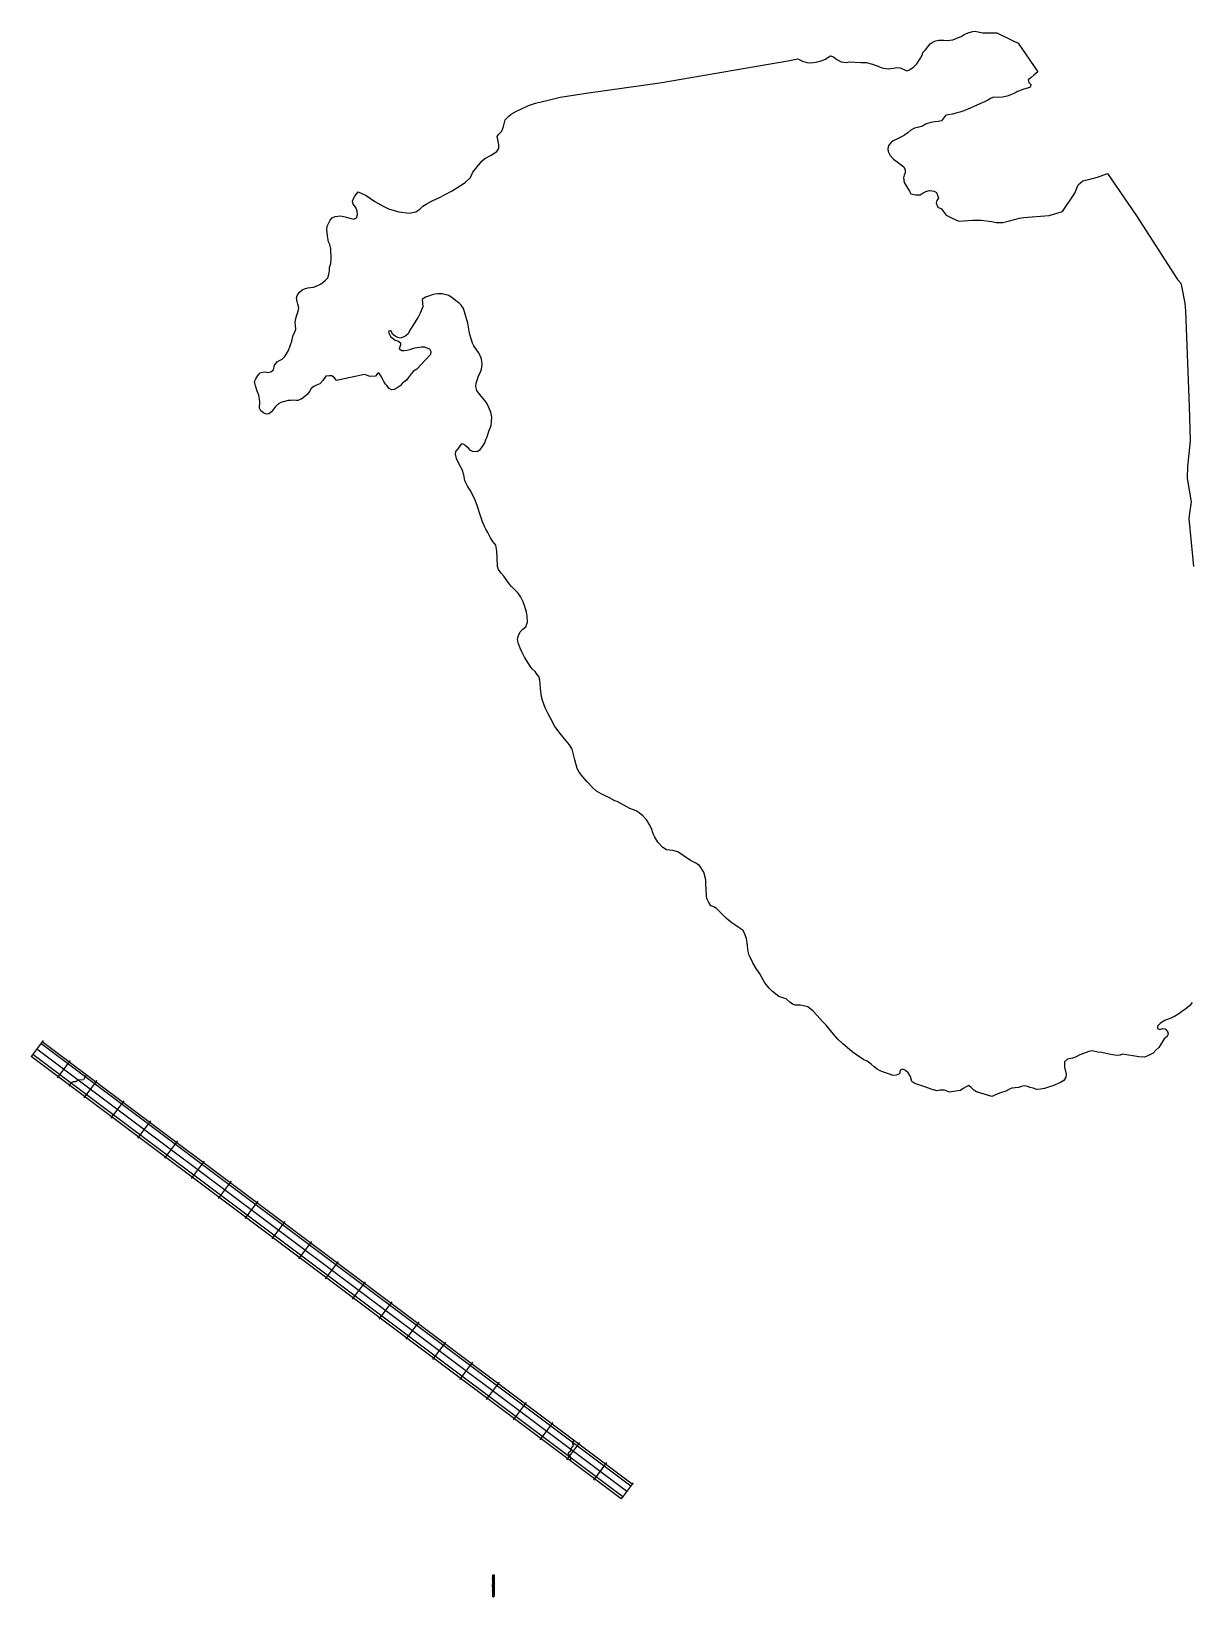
# Model space of a CAD drawing. Extents: x 691253 to 712810, y 6460221 to 6541096.
# Drawn here: x 701843 to 705304, y 6472673 to 6477343 of the extents above; entities that cross this region are included whole.
import ezdxf

# ---------------------------------------------------------------- set-up
doc = ezdxf.new("R2010")
doc.units = 0
doc.header["$MEASUREMENT"] = 0
doc.layers.get('0').update_dxf_attribs({"linetype": 'CONTINUOUS'})
doc.layers.add('kaid', color=5, linetype='CONTINUOUS')
doc.layers.add('telgprojekt', color=1, linetype='CONTINUOUS')

msp = doc.modelspace()

# ---------------------------------------------------------------- linework, layer by layer
at = {"color": 2, "linetype": 'Continuous'}
for p, q in [((703218.6, 6472731, 111.2), (703224.6, 6472737, 111.2)), ((703218.6, 6472731.2, 111.2), (703224.4, 6472737, 111.2)), ((703218.6, 6472731.4, 111.2), (703224.2, 6472737, 111.2)), ((703218.6, 6472731.6, 111.2), (703224, 6472737, 111.2)), ((703218.6, 6472731.7, 111.2), (703223.8, 6472737, 111.2)), ((703218.6, 6472731.9, 111.2), (703223.7, 6472737, 111.2)), ((703218.6, 6472732.1, 111.2), (703223.5, 6472737, 111.2)), ((703218.6, 6472732.3, 111.2), (703223.3, 6472737, 111.2)), ((703218.6, 6472732.4, 111.2), (703223.1, 6472737, 111.2)), ((703218.6, 6472732.6, 111.2), (703223, 6472737, 111.2)), ((703218.6, 6472732.8, 111.2), (703222.8, 6472737, 111.2)), ((703218.6, 6472733, 111.2), (703222.6, 6472737, 111.2)), ((703218.6, 6472733.1, 111.2), (703222.4, 6472737, 111.2)), ((703218.6, 6472733.3, 111.2), (703222.3, 6472737, 111.2)), ((703218.6, 6472733.5, 111.2), (703222.1, 6472737, 111.2)), ((703218.6, 6472733.7, 111.2), (703221.9, 6472737, 111.2)), ((703218.6, 6472733.8, 111.2), (703221.7, 6472737, 111.2)), ((703218.6, 6472734, 111.2), (703221.6, 6472737, 111.2)), ((703218.6, 6472734.2, 111.2), (703221.4, 6472737, 111.2)), ((703218.6, 6472734.4, 111.2), (703221.2, 6472737, 111.2)), ((703218.6, 6472734.6, 111.2), (703221, 6472737, 111.2)), ((703218.6, 6472734.7, 111.2), (703220.8, 6472737, 111.2)), ((703218.6, 6472734.9, 111.2), (703220.7, 6472737, 111.2)), ((703218.6, 6472735.1, 111.2), (703220.5, 6472737, 111.2)), ((703218.6, 6472735.3, 111.2), (703220.3, 6472737, 111.2)), ((703218.6, 6472735.4, 111.2), (703220.1, 6472737, 111.2)), ((703218.6, 6472735.6, 111.2), (703220, 6472737, 111.2)), ((703218.6, 6472735.8, 111.2), (703219.8, 6472737, 111.2)), ((703218.6, 6472736, 111.2), (703219.6, 6472737, 111.2)), ((703218.6, 6472736.1, 111.2), (703219.4, 6472737, 111.2)), ((703218.6, 6472736.3, 111.2), (703219.3, 6472737, 111.2)), ((703218.6, 6472736.5, 111.2), (703219.1, 6472737, 111.2)), ((703218.6, 6472736.7, 111.2), (703218.9, 6472737, 111.2)), ((703218.6, 6472736.9, 111.2), (703218.7, 6472737, 111.2)), ((703218.6, 6472730.8, 111.2), (703224.6, 6472736.8, 111.2)), ((703218.6, 6472730.7, 111.2), (703224.6, 6472736.7, 111.2)), ((703218.6, 6472730.5, 111.2), (703224.6, 6472736.5, 111.2)), ((703218.6, 6472730.3, 111.2), (703224.6, 6472736.3, 111.2)), ((703218.6, 6472730.1, 111.2), (703224.6, 6472736.1, 111.2)), ((703218.6, 6472730, 111.2), (703224.6, 6472736, 111.2)), ((703218.6, 6472729.8, 111.2), (703224.6, 6472735.8, 111.2)), ((703218.6, 6472729.6, 111.2), (703224.6, 6472735.6, 111.2)), ((703218.6, 6472729.4, 111.2), (703224.6, 6472735.4, 111.2)), ((703218.6, 6472729.3, 111.2), (703224.6, 6472735.3, 111.2)), ((703218.6, 6472729.1, 111.2), (703224.6, 6472735.1, 111.2)), ((703218.6, 6472728.9, 111.2), (703224.6, 6472734.9, 111.2)), ((703218.6, 6472728.7, 111.2), (703224.6, 6472734.7, 111.2)), ((703218.6, 6472728.5, 111.2), (703224.6, 6472734.5, 111.2)), ((703218.6, 6472728.4, 111.2), (703224.6, 6472734.4, 111.2)), ((703218.6, 6472728.2, 111.2), (703224.6, 6472734.2, 111.2)), ((703218.6, 6472728, 111.2), (703224.6, 6472734, 111.2)), ((703218.6, 6472727.8, 111.2), (703224.6, 6472733.8, 111.2)), ((703218.6, 6472727.7, 111.2), (703224.6, 6472733.7, 111.2)), ((703218.6, 6472727.5, 111.2), (703224.6, 6472733.5, 111.2)), ((703218.6, 6472727.3, 111.2), (703224.6, 6472733.3, 111.2)), ((703218.6, 6472727.1, 111.2), (703224.6, 6472733.1, 111.2)), ((703218.6, 6472727, 111.2), (703224.6, 6472733, 111.2)), ((703218.6, 6472726.8, 111.2), (703224.6, 6472732.8, 111.2)), ((703218.6, 6472726.6, 111.2), (703224.6, 6472732.6, 111.2)), ((703218.6, 6472726.4, 111.2), (703224.6, 6472732.4, 111.2)), ((703218.6, 6472726.2, 111.2), (703224.6, 6472732.2, 111.2)), ((703218.6, 6472726.1, 111.2), (703224.6, 6472732.1, 111.2)), ((703218.6, 6472725.9, 111.2), (703224.6, 6472731.9, 111.2)), ((703218.6, 6472725.7, 111.2), (703224.6, 6472731.7, 111.2)), ((703218.6, 6472725.5, 111.2), (703224.6, 6472731.5, 111.2)), ((703218.6, 6472725.4, 111.2), (703224.6, 6472731.4, 111.2)), ((703218.6, 6472725.2, 111.2), (703224.6, 6472731.2, 111.2)), ((703218.6, 6472725, 111.2), (703224.6, 6472731, 111.2)), ((703218.6, 6472724.8, 111.2), (703224.6, 6472730.8, 111.2)), ((703218.6, 6472724.7, 111.2), (703224.6, 6472730.7, 111.2)), ((703218.6, 6472724.5, 111.2), (703224.6, 6472730.5, 111.2)), ((703218.6, 6472724.3, 111.2), (703224.6, 6472730.3, 111.2)), ((703218.6, 6472724.1, 111.2), (703224.6, 6472730.1, 111.2)), ((703218.6, 6472724, 111.2), (703224.6, 6472729.9, 111.2)), ((703218.6, 6472723.8, 111.2), (703224.6, 6472729.8, 111.2)), ((703218.6, 6472723.6, 111.2), (703224.6, 6472729.6, 111.2)), ((703218.6, 6472723.4, 111.2), (703224.6, 6472729.4, 111.2)), ((703218.6, 6472723.2, 111.2), (703224.6, 6472729.2, 111.2)), ((703218.6, 6472723.1, 111.2), (703224.6, 6472729.1, 111.2)), ((703218.6, 6472722.9, 111.2), (703224.6, 6472728.9, 111.2)), ((703218.6, 6472722.7, 111.2), (703224.6, 6472728.7, 111.2)), ((703218.6, 6472722.5, 111.2), (703224.6, 6472728.5, 111.2)), ((703218.6, 6472722.4, 111.2), (703224.6, 6472728.4, 111.2)), ((703218.6, 6472722.2, 111.2), (703224.6, 6472728.2, 111.2)), ((703218.6, 6472722, 111.2), (703224.6, 6472728, 111.2)), ((703218.6, 6472721.8, 111.2), (703224.6, 6472727.8, 111.2)), ((703218.6, 6472721.7, 111.2), (703224.6, 6472727.7, 111.2)), ((703218.6, 6472721.5, 111.2), (703224.6, 6472727.5, 111.2)), ((703218.6, 6472721.3, 111.2), (703224.6, 6472727.3, 111.2)), ((703218.6, 6472721.1, 111.2), (703224.6, 6472727.1, 111.2)), ((703218.6, 6472720.9, 111.2), (703224.6, 6472726.9, 111.2)), ((703218.6, 6472720.8, 111.2), (703224.6, 6472726.8, 111.2)), ((703218.6, 6472720.6, 111.2), (703224.6, 6472726.6, 111.2)), ((703218.6, 6472720.4, 111.2), (703224.6, 6472726.4, 111.2)), ((703218.6, 6472720.2, 111.2), (703224.6, 6472726.2, 111.2)), ((703218.6, 6472720.1, 111.2), (703224.6, 6472726.1, 111.2)), ((703218.6, 6472719.9, 111.2), (703224.6, 6472725.9, 111.2)), ((703218.6, 6472719.7, 111.2), (703224.6, 6472725.7, 111.2)), ((703218.6, 6472719.5, 111.2), (703224.6, 6472725.5, 111.2)), ((703218.6, 6472719.4, 111.2), (703224.6, 6472725.4, 111.2)), ((703218.6, 6472719.2, 111.2), (703224.6, 6472725.2, 111.2)), ((703218.6, 6472719, 111.2), (703224.6, 6472725, 111.2)), ((703218.6, 6472718.8, 111.2), (703224.6, 6472724.8, 111.2)), ((703218.6, 6472718.7, 111.2), (703224.6, 6472724.6, 111.2)), ((703218.6, 6472718.5, 111.2), (703224.6, 6472724.5, 111.2)), ((703218.6, 6472718.3, 111.2), (703224.6, 6472724.3, 111.2)), ((703218.6, 6472718.1, 111.2), (703224.6, 6472724.1, 111.2)), ((703218.6, 6472717.9, 111.2), (703224.6, 6472723.9, 111.2)), ((703218.6, 6472717.8, 111.2), (703224.6, 6472723.8, 111.2)), ((703218.6, 6472717.6, 111.2), (703224.6, 6472723.6, 111.2)), ((703218.6, 6472717.4, 111.2), (703224.6, 6472723.4, 111.2)), ((703218.6, 6472717.2, 111.2), (703224.6, 6472723.2, 111.2)), ((703218.6, 6472717.1, 111.2), (703224.6, 6472723.1, 111.2)), ((703218.6, 6472716.9, 111.2), (703224.6, 6472722.9, 111.2)), ((703218.6, 6472716.7, 111.2), (703224.6, 6472722.7, 111.2)), ((703218.6, 6472716.5, 111.2), (703224.6, 6472722.5, 111.2)), ((703218.6, 6472716.4, 111.2), (703224.6, 6472722.3, 111.2)), ((703218.6, 6472716.2, 111.2), (703224.6, 6472722.2, 111.2)), ((703218.6, 6472716, 111.2), (703224.6, 6472722, 111.2)), ((703218.6, 6472715.8, 111.2), (703224.6, 6472721.8, 111.2)), ((703218.6, 6472715.6, 111.2), (703224.6, 6472721.6, 111.2)), ((703218.6, 6472715.5, 111.2), (703224.6, 6472721.5, 111.2)), ((703218.6, 6472715.3, 111.2), (703224.6, 6472721.3, 111.2)), ((703218.6, 6472715.1, 111.2), (703224.6, 6472721.1, 111.2)), ((703218.6, 6472714.9, 111.2), (703224.6, 6472720.9, 111.2)), ((703218.6, 6472714.8, 111.2), (703224.6, 6472720.8, 111.2)), ((703218.6, 6472714.6, 111.2), (703224.6, 6472720.6, 111.2)), ((703218.6, 6472714.4, 111.2), (703224.6, 6472720.4, 111.2)), ((703218.6, 6472714.2, 111.2), (703224.6, 6472720.2, 111.2)), ((703218.6, 6472714.1, 111.2), (703224.6, 6472720, 111.2)), ((703218.6, 6472713.9, 111.2), (703224.6, 6472719.9, 111.2)), ((703218.6, 6472713.7, 111.2), (703224.6, 6472719.7, 111.2)), ((703218.6, 6472713.5, 111.2), (703224.6, 6472719.5, 111.2)), ((703218.6, 6472713.3, 111.2), (703224.6, 6472719.3, 111.2)), ((703218.6, 6472713.2, 111.2), (703224.6, 6472719.2, 111.2)), ((703218.6, 6472713, 111.2), (703224.6, 6472719, 111.2)), ((703218.6, 6472712.8, 111.2), (703224.6, 6472718.8, 111.2)), ((703218.6, 6472712.6, 111.2), (703224.6, 6472718.6, 111.2)), ((703218.6, 6472712.5, 111.2), (703224.6, 6472718.5, 111.2)), ((703218.6, 6472712.3, 111.2), (703224.6, 6472718.3, 111.2)), ((703218.6, 6472712.1, 111.2), (703224.6, 6472718.1, 111.2)), ((703218.6, 6472711.9, 111.2), (703224.6, 6472717.9, 111.2)), ((703218.6, 6472711.8, 111.2), (703224.6, 6472717.8, 111.2)), ((703218.6, 6472711.6, 111.2), (703224.6, 6472717.6, 111.2)), ((703218.6, 6472711.4, 111.2), (703224.6, 6472717.4, 111.2)), ((703218.6, 6472711.2, 111.2), (703224.6, 6472717.2, 111.2)), ((703218.6, 6472711.1, 111.2), (703224.6, 6472717, 111.2)), ((703218.6, 6472710.9, 111.2), (703224.6, 6472716.9, 111.2)), ((703218.6, 6472710.7, 111.2), (703224.6, 6472716.7, 111.2)), ((703218.6, 6472710.5, 111.2), (703224.6, 6472716.5, 111.2)), ((703218.6, 6472710.3, 111.2), (703224.6, 6472716.3, 111.2)), ((703218.6, 6472710.2, 111.2), (703224.6, 6472716.2, 111.2)), ((703218.6, 6472710, 111.2), (703224.6, 6472716, 111.2)), ((703218.6, 6472709.8, 111.2), (703224.6, 6472715.8, 111.2)), ((703218.6, 6472709.6, 111.2), (703224.6, 6472715.6, 111.2)), ((703218.6, 6472709.5, 111.2), (703224.6, 6472715.5, 111.2)), ((703218.6, 6472709.3, 111.2), (703224.6, 6472715.3, 111.2)), ((703218.6, 6472709.1, 111.2), (703224.6, 6472715.1, 111.2)), ((703218.6, 6472708.9, 111.2), (703224.6, 6472714.9, 111.2)), ((703218.6, 6472708.8, 111.2), (703224.6, 6472714.7, 111.2)), ((703218.6, 6472708.6, 111.2), (703224.6, 6472714.6, 111.2)), ((703218.6, 6472708.4, 111.2), (703224.6, 6472714.4, 111.2)), ((703218.6, 6472708.2, 111.2), (703224.6, 6472714.2, 111.2)), ((703218.6, 6472708, 111.2), (703224.6, 6472714, 111.2)), ((703218.6, 6472707.9, 111.2), (703224.6, 6472713.9, 111.2)), ((703218.6, 6472707.7, 111.2), (703224.6, 6472713.7, 111.2)), ((703218.6, 6472707.5, 111.2), (703224.6, 6472713.5, 111.2)), ((703218.6, 6472707.3, 111.2), (703224.6, 6472713.3, 111.2)), ((703218.6, 6472707.2, 111.2), (703224.6, 6472713.2, 111.2)), ((703218.6, 6472707, 111.2), (703224.6, 6472713, 111.2)), ((703218.8, 6472707, 111.2), (703224.6, 6472712.8, 111.2)), ((703219, 6472707, 111.2), (703224.6, 6472712.6, 111.2)), ((703219.1, 6472707, 111.2), (703224.6, 6472712.4, 111.2)), ((703219.3, 6472707, 111.2), (703224.6, 6472712.3, 111.2)), ((703219.5, 6472707, 111.2), (703224.6, 6472712.1, 111.2)), ((703219.7, 6472707, 111.2), (703224.6, 6472711.9, 111.2)), ((703219.8, 6472707, 111.2), (703224.6, 6472711.7, 111.2)), ((703220, 6472707, 111.2), (703224.6, 6472711.6, 111.2)), ((703220.2, 6472707, 111.2), (703224.6, 6472711.4, 111.2)), ((703220.4, 6472707, 111.2), (703224.6, 6472711.2, 111.2)), ((703220.5, 6472707, 111.2), (703224.6, 6472711, 111.2)), ((703220.7, 6472707, 111.2), (703224.6, 6472710.9, 111.2)), ((703220.9, 6472707, 111.2), (703224.6, 6472710.7, 111.2)), ((703221.1, 6472707, 111.2), (703224.6, 6472710.5, 111.2)), ((703221.2, 6472707, 111.2), (703224.6, 6472710.3, 111.2)), ((703221.4, 6472707, 111.2), (703224.6, 6472710.1, 111.2)), ((703221.6, 6472707, 111.2), (703224.6, 6472710, 111.2)), ((703221.8, 6472707, 111.2), (703224.6, 6472709.8, 111.2)), ((703222, 6472707, 111.2), (703224.6, 6472709.6, 111.2)), ((703222.1, 6472707, 111.2), (703224.6, 6472709.4, 111.2)), ((703222.3, 6472707, 111.2), (703224.6, 6472709.3, 111.2)), ((703222.5, 6472707, 111.2), (703224.6, 6472709.1, 111.2)), ((703222.7, 6472707, 111.2), (703224.6, 6472708.9, 111.2)), ((703222.8, 6472707, 111.2), (703224.6, 6472708.7, 111.2)), ((703223, 6472707, 111.2), (703224.6, 6472708.6, 111.2)), ((703223.2, 6472707, 111.2), (703224.6, 6472708.4, 111.2)), ((703223.4, 6472707, 111.2), (703224.6, 6472708.2, 111.2)), ((703223.5, 6472707, 111.2), (703224.6, 6472708, 111.2)), ((703223.7, 6472707, 111.2), (703224.6, 6472707.9, 111.2)), ((703223.9, 6472707, 111.2), (703224.6, 6472707.7, 111.2)), ((703224.1, 6472707, 111.2), (703224.6, 6472707.5, 111.2))]:
    msp.add_line(p, q, dxfattribs=at)
at = {"color": 250, "linetype": 'Continuous'}
for p, q in [((703224.3, 6472707, 111.2), (703224.6, 6472707.3, 111.2)), ((703218.6, 6472701, 111.2), (703224.6, 6472707, 111.2)), ((703218.6, 6472701.2, 111.2), (703224.4, 6472707, 111.2)), ((703218.6, 6472701.3, 111.2), (703224.3, 6472707, 111.2)), ((703218.6, 6472701.5, 111.2), (703224.1, 6472707, 111.2)), ((703218.6, 6472701.7, 111.2), (703223.9, 6472707, 111.2)), ((703218.6, 6472701.9, 111.2), (703223.7, 6472707, 111.2)), ((703218.6, 6472702, 111.2), (703223.5, 6472707, 111.2)), ((703218.6, 6472702.2, 111.2), (703223.4, 6472707, 111.2)), ((703218.6, 6472702.4, 111.2), (703223.2, 6472707, 111.2)), ((703218.6, 6472702.6, 111.2), (703223, 6472707, 111.2)), ((703218.6, 6472702.7, 111.2), (703222.8, 6472707, 111.2)), ((703218.6, 6472702.9, 111.2), (703222.7, 6472707, 111.2)), ((703218.6, 6472703.1, 111.2), (703222.5, 6472707, 111.2)), ((703218.6, 6472703.3, 111.2), (703222.3, 6472707, 111.2)), ((703218.6, 6472703.5, 111.2), (703222.1, 6472707, 111.2)), ((703218.6, 6472703.6, 111.2), (703222, 6472707, 111.2)), ((703218.6, 6472703.8, 111.2), (703221.8, 6472707, 111.2)), ((703218.6, 6472704, 111.2), (703221.6, 6472707, 111.2)), ((703218.6, 6472704.2, 111.2), (703221.4, 6472707, 111.2)), ((703218.6, 6472704.3, 111.2), (703221.2, 6472707, 111.2)), ((703218.6, 6472704.5, 111.2), (703221.1, 6472707, 111.2)), ((703218.6, 6472704.7, 111.2), (703220.9, 6472707, 111.2)), ((703218.6, 6472704.9, 111.2), (703220.7, 6472707, 111.2)), ((703218.6, 6472705, 111.2), (703220.5, 6472707, 111.2)), ((703218.6, 6472705.2, 111.2), (703220.4, 6472707, 111.2)), ((703218.6, 6472705.4, 111.2), (703220.2, 6472707, 111.2)), ((703218.6, 6472705.6, 111.2), (703220, 6472707, 111.2)), ((703218.6, 6472705.7, 111.2), (703219.8, 6472707, 111.2)), ((703218.6, 6472705.9, 111.2), (703219.7, 6472707, 111.2)), ((703218.6, 6472706.1, 111.2), (703219.5, 6472707, 111.2)), ((703218.6, 6472706.3, 111.2), (703219.3, 6472707, 111.2)), ((703218.6, 6472706.5, 111.2), (703219.1, 6472707, 111.2)), ((703218.6, 6472706.6, 111.2), (703219, 6472707, 111.2)), ((703218.6, 6472706.8, 111.2), (703218.8, 6472707, 111.2)), ((703218.6, 6472707, 111.2), (703218.6, 6472707, 111.2)), ((703218.6, 6472700.8, 111.2), (703224.6, 6472706.8, 111.2)), ((703218.6, 6472700.6, 111.2), (703224.6, 6472706.6, 111.2)), ((703218.6, 6472700.4, 111.2), (703224.6, 6472706.4, 111.2)), ((703218.6, 6472700.3, 111.2), (703224.6, 6472706.3, 111.2)), ((703218.6, 6472700.1, 111.2), (703224.6, 6472706.1, 111.2)), ((703218.6, 6472699.9, 111.2), (703224.6, 6472705.9, 111.2)), ((703218.6, 6472699.7, 111.2), (703224.6, 6472705.7, 111.2)), ((703218.6, 6472699.6, 111.2), (703224.6, 6472705.6, 111.2)), ((703218.6, 6472699.4, 111.2), (703224.6, 6472705.4, 111.2)), ((703218.6, 6472699.2, 111.2), (703224.6, 6472705.2, 111.2)), ((703218.6, 6472699, 111.2), (703224.6, 6472705, 111.2)), ((703218.6, 6472698.9, 111.2), (703224.6, 6472704.8, 111.2)), ((703218.6, 6472698.7, 111.2), (703224.6, 6472704.7, 111.2)), ((703218.6, 6472698.5, 111.2), (703224.6, 6472704.5, 111.2)), ((703218.6, 6472698.3, 111.2), (703224.6, 6472704.3, 111.2)), ((703218.6, 6472698.2, 111.2), (703224.6, 6472704.1, 111.2)), ((703218.6, 6472698, 111.2), (703224.6, 6472704, 111.2)), ((703218.6, 6472697.8, 111.2), (703224.6, 6472703.8, 111.2)), ((703218.6, 6472697.6, 111.2), (703224.6, 6472703.6, 111.2)), ((703218.6, 6472697.4, 111.2), (703224.6, 6472703.4, 111.2)), ((703218.6, 6472697.3, 111.2), (703224.6, 6472703.3, 111.2)), ((703218.6, 6472697.1, 111.2), (703224.6, 6472703.1, 111.2)), ((703218.6, 6472696.9, 111.2), (703224.6, 6472702.9, 111.2)), ((703218.6, 6472696.7, 111.2), (703224.6, 6472702.7, 111.2)), ((703218.6, 6472696.6, 111.2), (703224.6, 6472702.5, 111.2)), ((703218.6, 6472696.4, 111.2), (703224.6, 6472702.4, 111.2)), ((703218.6, 6472696.2, 111.2), (703224.6, 6472702.2, 111.2)), ((703218.6, 6472696, 111.2), (703224.6, 6472702, 111.2)), ((703218.6, 6472695.9, 111.2), (703224.6, 6472701.8, 111.2)), ((703218.6, 6472695.7, 111.2), (703224.6, 6472701.7, 111.2)), ((703218.6, 6472695.5, 111.2), (703224.6, 6472701.5, 111.2)), ((703218.6, 6472695.3, 111.2), (703224.6, 6472701.3, 111.2)), ((703218.6, 6472695.1, 111.2), (703224.6, 6472701.1, 111.2)), ((703218.6, 6472695, 111.2), (703224.6, 6472701, 111.2)), ((703218.6, 6472694.8, 111.2), (703224.6, 6472700.8, 111.2)), ((703218.6, 6472694.6, 111.2), (703224.6, 6472700.6, 111.2)), ((703218.6, 6472694.4, 111.2), (703224.6, 6472700.4, 111.2)), ((703218.6, 6472694.3, 111.2), (703224.6, 6472700.2, 111.2)), ((703218.6, 6472694.1, 111.2), (703224.6, 6472700.1, 111.2)), ((703218.6, 6472693.9, 111.2), (703224.6, 6472699.9, 111.2)), ((703218.6, 6472693.7, 111.2), (703224.6, 6472699.7, 111.2)), ((703218.6, 6472693.6, 111.2), (703224.6, 6472699.5, 111.2)), ((703218.6, 6472693.4, 111.2), (703224.6, 6472699.4, 111.2)), ((703218.6, 6472693.2, 111.2), (703224.6, 6472699.2, 111.2)), ((703218.6, 6472693, 111.2), (703224.6, 6472699, 111.2)), ((703218.6, 6472692.8, 111.2), (703224.6, 6472698.8, 111.2)), ((703218.6, 6472692.7, 111.2), (703224.6, 6472698.7, 111.2)), ((703218.6, 6472692.5, 111.2), (703224.6, 6472698.5, 111.2)), ((703218.6, 6472692.3, 111.2), (703224.6, 6472698.3, 111.2)), ((703218.6, 6472692.1, 111.2), (703224.6, 6472698.1, 111.2)), ((703218.6, 6472692, 111.2), (703224.6, 6472698, 111.2)), ((703218.6, 6472691.8, 111.2), (703224.6, 6472697.8, 111.2)), ((703218.6, 6472691.6, 111.2), (703224.6, 6472697.6, 111.2)), ((703218.6, 6472691.4, 111.2), (703224.6, 6472697.4, 111.2)), ((703218.6, 6472691.3, 111.2), (703224.6, 6472697.2, 111.2)), ((703218.6, 6472691.1, 111.2), (703224.6, 6472697.1, 111.2)), ((703218.6, 6472690.9, 111.2), (703224.6, 6472696.9, 111.2)), ((703218.6, 6472690.7, 111.2), (703224.6, 6472696.7, 111.2)), ((703218.6, 6472690.6, 111.2), (703224.6, 6472696.5, 111.2)), ((703218.6, 6472690.4, 111.2), (703224.6, 6472696.4, 111.2)), ((703218.6, 6472690.2, 111.2), (703224.6, 6472696.2, 111.2)), ((703218.6, 6472690, 111.2), (703224.6, 6472696, 111.2)), ((703218.6, 6472689.8, 111.2), (703224.6, 6472695.8, 111.2)), ((703218.6, 6472689.7, 111.2), (703224.6, 6472695.7, 111.2)), ((703218.6, 6472689.5, 111.2), (703224.6, 6472695.5, 111.2)), ((703218.6, 6472689.3, 111.2), (703224.6, 6472695.3, 111.2)), ((703218.6, 6472689.1, 111.2), (703224.6, 6472695.1, 111.2)), ((703218.6, 6472689, 111.2), (703224.6, 6472694.9, 111.2)), ((703218.6, 6472688.8, 111.2), (703224.6, 6472694.8, 111.2)), ((703218.6, 6472688.6, 111.2), (703224.6, 6472694.6, 111.2)), ((703218.6, 6472688.4, 111.2), (703224.6, 6472694.4, 111.2)), ((703218.6, 6472688.3, 111.2), (703224.6, 6472694.2, 111.2)), ((703218.6, 6472688.1, 111.2), (703224.6, 6472694.1, 111.2)), ((703218.6, 6472687.9, 111.2), (703224.6, 6472693.9, 111.2)), ((703218.6, 6472687.7, 111.2), (703224.6, 6472693.7, 111.2)), ((703218.6, 6472687.5, 111.2), (703224.6, 6472693.5, 111.2)), ((703218.6, 6472687.4, 111.2), (703224.6, 6472693.4, 111.2)), ((703218.6, 6472687.2, 111.2), (703224.6, 6472693.2, 111.2)), ((703218.6, 6472687, 111.2), (703224.6, 6472693, 111.2)), ((703218.6, 6472686.8, 111.2), (703224.6, 6472692.8, 111.2)), ((703218.6, 6472686.7, 111.2), (703224.6, 6472692.6, 111.2)), ((703218.6, 6472686.5, 111.2), (703224.6, 6472692.5, 111.2)), ((703218.6, 6472686.3, 111.2), (703224.6, 6472692.3, 111.2)), ((703218.6, 6472686.1, 111.2), (703224.6, 6472692.1, 111.2)), ((703218.6, 6472686, 111.2), (703224.6, 6472691.9, 111.2)), ((703218.6, 6472685.8, 111.2), (703224.6, 6472691.8, 111.2)), ((703218.6, 6472685.6, 111.2), (703224.6, 6472691.6, 111.2)), ((703218.6, 6472685.4, 111.2), (703224.6, 6472691.4, 111.2)), ((703218.6, 6472685.2, 111.2), (703224.6, 6472691.2, 111.2)), ((703218.6, 6472685.1, 111.2), (703224.6, 6472691.1, 111.2)), ((703218.6, 6472684.9, 111.2), (703224.6, 6472690.9, 111.2)), ((703218.6, 6472684.7, 111.2), (703224.6, 6472690.7, 111.2)), ((703218.6, 6472684.5, 111.2), (703224.6, 6472690.5, 111.2)), ((703218.6, 6472684.4, 111.2), (703224.6, 6472690.4, 111.2)), ((703218.6, 6472684.2, 111.2), (703224.6, 6472690.2, 111.2)), ((703218.6, 6472684, 111.2), (703224.6, 6472690, 111.2)), ((703218.6, 6472683.8, 111.2), (703224.6, 6472689.8, 111.2)), ((703218.6, 6472683.7, 111.2), (703224.6, 6472689.6, 111.2)), ((703218.6, 6472683.5, 111.2), (703224.6, 6472689.5, 111.2)), ((703218.6, 6472683.3, 111.2), (703224.6, 6472689.3, 111.2)), ((703218.6, 6472683.1, 111.2), (703224.6, 6472689.1, 111.2)), ((703218.6, 6472683, 111.2), (703224.6, 6472688.9, 111.2)), ((703218.6, 6472682.8, 111.2), (703224.6, 6472688.8, 111.2)), ((703218.6, 6472682.6, 111.2), (703224.6, 6472688.6, 111.2)), ((703218.6, 6472682.4, 111.2), (703224.6, 6472688.4, 111.2)), ((703218.6, 6472682.2, 111.2), (703224.6, 6472688.2, 111.2)), ((703218.6, 6472682.1, 111.2), (703224.6, 6472688.1, 111.2)), ((703218.6, 6472681.9, 111.2), (703224.6, 6472687.9, 111.2)), ((703218.6, 6472681.7, 111.2), (703224.6, 6472687.7, 111.2)), ((703218.6, 6472681.5, 111.2), (703224.6, 6472687.5, 111.2)), ((703218.6, 6472681.4, 111.2), (703224.6, 6472687.3, 111.2)), ((703218.6, 6472681.2, 111.2), (703224.6, 6472687.2, 111.2)), ((703218.6, 6472681, 111.2), (703224.6, 6472687, 111.2)), ((703218.6, 6472680.8, 111.2), (703224.6, 6472686.8, 111.2)), ((703218.6, 6472680.7, 111.2), (703224.6, 6472686.6, 111.2)), ((703218.6, 6472680.5, 111.2), (703224.6, 6472686.5, 111.2)), ((703218.6, 6472680.3, 111.2), (703224.6, 6472686.3, 111.2)), ((703218.6, 6472680.1, 111.2), (703224.6, 6472686.1, 111.2)), ((703218.6, 6472679.9, 111.2), (703224.6, 6472685.9, 111.2)), ((703218.6, 6472679.8, 111.2), (703224.6, 6472685.8, 111.2)), ((703218.6, 6472679.6, 111.2), (703224.6, 6472685.6, 111.2)), ((703218.6, 6472679.4, 111.2), (703224.6, 6472685.4, 111.2)), ((703218.6, 6472679.2, 111.2), (703224.6, 6472685.2, 111.2)), ((703218.6, 6472679.1, 111.2), (703224.6, 6472685, 111.2)), ((703218.6, 6472678.9, 111.2), (703224.6, 6472684.9, 111.2)), ((703218.6, 6472678.7, 111.2), (703224.6, 6472684.7, 111.2)), ((703218.6, 6472678.5, 111.2), (703224.6, 6472684.5, 111.2)), ((703218.6, 6472678.4, 111.2), (703224.6, 6472684.3, 111.2)), ((703218.6, 6472678.2, 111.2), (703224.6, 6472684.2, 111.2)), ((703218.6, 6472678, 111.2), (703224.6, 6472684, 111.2)), ((703218.6, 6472677.8, 111.2), (703224.6, 6472683.8, 111.2)), ((703218.6, 6472677.7, 111.2), (703224.6, 6472683.6, 111.2)), ((703218.6, 6472677.5, 111.2), (703224.6, 6472683.5, 111.2)), ((703218.6, 6472677.3, 111.2), (703224.6, 6472683.3, 111.2)), ((703218.6, 6472677.1, 111.2), (703224.6, 6472683.1, 111.2)), ((703218.6, 6472676.9, 111.2), (703224.6, 6472682.9, 111.2)), ((703218.6, 6472676.8, 111.2), (703224.6, 6472682.7, 111.2)), ((703218.6, 6472676.6, 111.2), (703224.6, 6472682.6, 111.2)), ((703218.8, 6472676.6, 111.2), (703224.6, 6472682.4, 111.2)), ((703219.1, 6472676.7, 111.2), (703224.6, 6472682.2, 111.2)), ((703219.3, 6472676.8, 111.2), (703224.6, 6472682, 111.2)), ((703219.5, 6472676.8, 111.2), (703224.6, 6472681.9, 111.2)), ((703219.8, 6472676.9, 111.2), (703224.6, 6472681.7, 111.2)), ((703220, 6472676.9, 111.2), (703224.6, 6472681.5, 111.2)), ((703220.2, 6472677, 111.2), (703224.6, 6472681.3, 111.2)), ((703220.4, 6472677, 111.2), (703224.6, 6472681.2, 111.2)), ((703220.6, 6472677, 111.2), (703224.6, 6472681, 111.2)), ((703220.8, 6472677, 111.2), (703224.6, 6472680.8, 111.2)), ((703220.9, 6472677, 111.2), (703224.6, 6472680.6, 111.2)), ((703221.1, 6472677, 111.2), (703224.6, 6472680.5, 111.2)), ((703221.3, 6472677, 111.2), (703224.6, 6472680.3, 111.2)), ((703221.5, 6472677, 111.2), (703224.6, 6472680.1, 111.2)), ((703221.7, 6472677, 111.2), (703224.6, 6472679.9, 111.2)), ((703221.8, 6472677, 111.2), (703224.6, 6472679.7, 111.2)), ((703222, 6472677, 111.2), (703224.6, 6472679.6, 111.2)), ((703222.2, 6472677, 111.2), (703224.6, 6472679.4, 111.2)), ((703222.4, 6472677, 111.2), (703224.6, 6472679.2, 111.2)), ((703222.5, 6472677, 111.2), (703224.6, 6472679, 111.2)), ((703222.7, 6472677, 111.2), (703224.6, 6472678.9, 111.2)), ((703222.8, 6472677, 111.2), (703224.6, 6472678.7, 111.2)), ((703223, 6472676.9, 111.2), (703224.6, 6472678.5, 111.2)), ((703223.1, 6472676.9, 111.2), (703224.6, 6472678.3, 111.2)), ((703223.3, 6472676.9, 111.2), (703224.6, 6472678.2, 111.2)), ((703223.4, 6472676.8, 111.2), (703224.6, 6472678, 111.2)), ((703223.6, 6472676.8, 111.2), (703224.6, 6472677.8, 111.2)), ((703223.7, 6472676.8, 111.2), (703224.6, 6472677.6, 111.2)), ((703223.9, 6472676.8, 111.2), (703224.6, 6472677.4, 111.2)), ((703224, 6472676.7, 111.2), (703224.6, 6472677.3, 111.2)), ((703224.2, 6472676.7, 111.2), (703224.6, 6472677.1, 111.2)), ((703224.3, 6472676.7, 111.2), (703224.6, 6472676.9, 111.2)), ((703224.4, 6472707, 111.2), (703224.6, 6472707.1, 111.2)), ((703224.4, 6472676.6, 111.2), (703224.6, 6472676.7, 111.2))]:
    msp.add_line(p, q, dxfattribs=at)
at = {"color": 3, "linetype": 'Continuous'}
for points in [[(703198.9, 6475858.5), (703195.9, 6475864.3), (703188.8, 6475879.7), (703181.6, 6475901.2), (703173.2, 6475925.2), (703166.3, 6475944.1), (703160.1, 6475959.5), (703151.7, 6475974.7), (703143.4, 6475986.1), (703135.8, 6476001.8), (703133, 6476019.9), (703128, 6476035.7), (703119.4, 6476052), (703111.1, 6476068.7), (703108.5, 6476081.3), (703109.5, 6476090), (703115.8, 6476097.2), (703121.7, 6476106.4), (703127.9, 6476113.5), (703136.1, 6476109.4), (703144.1, 6476102.8), (703150, 6476094.5), (703157.6, 6476090.5), (703166.6, 6476090.2), (703174.2, 6476091.2), (703181.3, 6476095.7), (703188.8, 6476104.8), (703195.9, 6476115.5), (703199, 6476125.8), (703202.2, 6476133.6), (703207.6, 6476150.3), (703214.1, 6476167.2), (703215.9, 6476179.1), (703216.2, 6476191.7), (703213.9, 6476207.2), (703202.2, 6476231.7), (703195.2, 6476241.8), (703179.2, 6476261.2), (703171.2, 6476271.9), (703168.6, 6476283.7), (703170.1, 6476293.6), (703172.4, 6476302.7), (703176.7, 6476315.3), (703182.3, 6476326), (703185.3, 6476335.1), (703187.8, 6476349.7), (703185.5, 6476366.6), (703178.5, 6476382.6), (703162.4, 6476405.2), (703158.6, 6476413.3), (703154.3, 6476425.7), (703150, 6476443.2), (703144.7, 6476473), (703132.2, 6476516.5), (703125, 6476526.3), (703117.9, 6476532.8), (703109.3, 6476539.2), (703100.7, 6476546.3), (703088.5, 6476554.8), (703067.9, 6476559.7), (703055.4, 6476560.1), (703045.9, 6476559.6), (703038, 6476557.3), (703027.1, 6476553.4), (703018.1, 6476550), (703008.7, 6476543), (703010.3, 6476521.2), (703003.1, 6476502), (702996.8, 6476490.1), (702991.1, 6476481.8), (702985, 6476471.7), (702977.6, 6476460.4), (702972, 6476451.3), (702967.3, 6476440.9), (702959.9, 6476434.8), (702951.4, 6476430.5), (702943.3, 6476428.3), (702935.5, 6476429.5), (702927.8, 6476433.6), (702919.7, 6476440.2), (702917.5, 6476447.5), (702914.5, 6476450.2), (702912.7, 6476449.8), (702910.4, 6476449.2), (702908.9, 6476448.5), (702908.6, 6476445.5), (702910.1, 6476440.4), (702914.2, 6476432.6), (702927.9, 6476422.4), (702936.2, 6476419.7), (702943.5, 6476413.8), (702944, 6476407.6), (702939.8, 6476395.9), (702947.6, 6476390.9), (702955.1, 6476390.9), (702962.5, 6476392.1), (702971.6, 6476394.2), (702986.7, 6476399), (703007, 6476401.8), (703014.2, 6476401.7), (703022.6, 6476399.4), (703030.7, 6476395.7), (703034.8, 6476388.1), (703033.4, 6476379.2), (702992.8, 6476335.1), (702982.7, 6476329.7), (702975.9, 6476321.4), (702969.6, 6476313.1), (702961.4, 6476302.5), (702949.9, 6476293.3), (702942.7, 6476285.8), (702934.4, 6476279.5), (702924.9, 6476274.6), (702917.3, 6476273.4), (702910.2, 6476278.2), (702903.1, 6476286.5), (702898.8, 6476290.5), (702894.3, 6476298.1), (702889.9, 6476306.3), (702885.7, 6476315.5), (702880.6, 6476323.7), (702876.3, 6476323.7), (702869.3, 6476314.8), (702853.1, 6476313.3), (702836.9, 6476319.1), (702753.5, 6476301.2), (702747.4, 6476309.2), (702739.1, 6476315.9), (702731.3, 6476315.9), (702720.9, 6476314.5), (702712.1, 6476301.7), (702703.5, 6476291.6), (702693.7, 6476287.6), (702685.6, 6476283.5), (702677.5, 6476277.7), (702672.4, 6476268.3), (702665.8, 6476259.8), (702648.7, 6476246.1), (702645.7, 6476245.6), (702638.6, 6476242), (702631.3, 6476241.8), (702623.9, 6476242.6), (702616.3, 6476242.3), (702608.7, 6476241.5), (702598.2, 6476239), (702587.3, 6476235.7), (702579.5, 6476231.5), (702571.4, 6476223.9), (702565.5, 6476215.8), (702559.3, 6476207.9), (702551.4, 6476202.2), (702542.8, 6476201.4), (702534.9, 6476204.7), (702526.9, 6476211.3), (702523.6, 6476219.1), (702524.4, 6476237.8), (702523.6, 6476246.3), (702521, 6476257.7), (702516.2, 6476270.1), (702511, 6476285.3), (702508.4, 6476298.7), (702512, 6476306.5), (702518, 6476316.6), (702525.6, 6476324.2), (702536.8, 6476327.4), (702544, 6476326), (702547.8, 6476325.2), (702556.9, 6476327.7), (702564.6, 6476333.3), (702568.1, 6476347.4), (702577.1, 6476357.8), (702590.5, 6476365.1), (702599.1, 6476372.9), (702609.8, 6476391.1), (702619.3, 6476418.7), (702624.2, 6476436.4), (702627.7, 6476443.7), (702631.2, 6476454.6), (702630.5, 6476465.7), (702629.7, 6476475.3), (702631.3, 6476486.6), (702634, 6476493.7), (702639, 6476508.4), (702640.3, 6476518), (702637.8, 6476529.1), (702635.5, 6476536.9), (702633.8, 6476547.8), (702635.8, 6476555.1), (702642.6, 6476565.4), (702650.9, 6476572.1), (702657.8, 6476575.1), (702667.3, 6476577.6), (702684, 6476579.6), (702692.4, 6476582.6), (702705.5, 6476589), (702712.1, 6476593.8), (702720.4, 6476601.1), (702727, 6476608.2), (702730.6, 6476618.2), (702732.5, 6476629.6), (702732.6, 6476638.5), (702735.8, 6476650.4), (702736.8, 6476664.5), (702736.1, 6476693.6), (702732.8, 6476706.9), (702729.2, 6476715.1), (702725.7, 6476733.2), (702724.5, 6476751.1), (702725.5, 6476762.5), (702729.3, 6476770.3), (702733.8, 6476779.9), (702740.4, 6476787), (702748.9, 6476790.6), (702757.1, 6476792.3), (702765.1, 6476792.8), (702779.3, 6476790.3), (702793.2, 6476786), (702804.3, 6476783.2), (702812.9, 6476787.3), (702815.4, 6476796.9), (702815.1, 6476806.5), (702810.3, 6476817.6), (702803.1, 6476827.9), (702801, 6476836.8), (702803.6, 6476844.7), (702807.4, 6476852), (702817.9, 6476864.3), (702841.2, 6476853.5), (702867.7, 6476835.6), (702894, 6476820.4), (702908.4, 6476813.6), (702939, 6476804.8), (702969.8, 6476801), (702989.5, 6476805), (703001.4, 6476812.3), (703010.3, 6476821.4), (703020.3, 6476827.9), (703038.5, 6476838.1), (703060, 6476847.9), (703075.2, 6476855.7), (703097.7, 6476867.9), (703122.6, 6476883), (703137.3, 6476892.6), (703152.7, 6476907.5), (703160.1, 6476923.5), (703176.5, 6476944), (703187.6, 6476957.3), (703195.4, 6476963.7), (703214.7, 6476973.7), (703231.1, 6476984.7), (703237.7, 6476994.2), (703237.6, 6477004.3), (703234.4, 6477020.5), (703232.1, 6477029.3), (703237.4, 6477036.9), (703246.7, 6477045), (703251, 6477059.7), (703256.3, 6477078.8), (703266.9, 6477090.7), (703274, 6477096.1), (703290.4, 6477104.9), (703299.3, 6477109.4), (703325.8, 6477121.8), (703346.5, 6477128.6), (703384.9, 6477137.5), (703420, 6477147.1), (703505, 6477160), (703717.4, 6477189.3), (704099.7, 6477255.5), (704129, 6477261), (704143.4, 6477253.9), (704156.5, 6477250.2), (704167.9, 6477248.9), (704184.4, 6477251.4), (704198.8, 6477254.9), (704211.6, 6477260), (704218.9, 6477265.4), (704226.3, 6477270.6), (704235.7, 6477267.4), (704245.8, 6477258.8), (704258.7, 6477252.7), (704274, 6477250.4), (704282.9, 6477252.2), (704317.5, 6477250.4), (704333.6, 6477250.5), (704352.3, 6477245.1), (704371.1, 6477238.1), (704380.1, 6477234.5), (704398.9, 6477231.3), (704407.2, 6477232), (704426.4, 6477235.2), (704434.8, 6477234.7), (704454.7, 6477225.6), (704462.1, 6477228.5), (704475.2, 6477237), (704484, 6477246.6), (704489.1, 6477253.9), (704495.1, 6477263.3), (704501.2, 6477274), (704502.5, 6477279.8), (704510.5, 6477288.4), (704516.8, 6477296.9), (704524.2, 6477306.2), (704532.8, 6477311.9), (704541.1, 6477315.3), (704548.5, 6477317.1), (704556, 6477317.2), (704564.4, 6477316.6), (704575.7, 6477316.1), (704583.1, 6477316.6), (704591.2, 6477317.9), (704608.6, 6477324.5), (704616.2, 6477328.3), (704625, 6477333.6), (704632.6, 6477337.1), (704640.7, 6477339.8), (704651, 6477342.7), (704658.8, 6477343.4), (704671.2, 6477340.4), (704680.9, 6477339.1), (704722.8, 6477338.9), (704771.5, 6477314.8), (704786.5, 6477308.3), (704845, 6477222.7), (704833.4, 6477213), (704823.9, 6477204.9), (704816.8, 6477198.2), (704818.6, 6477191.1), (704825.1, 6477183.5), (704821.6, 6477176.2), (704803.3, 6477170.3), (704795.1, 6477168), (704787.9, 6477165.3), (704779.8, 6477162.2), (704781.1, 6477160.8), (704761.4, 6477152.6), (704753.3, 6477149.8), (704739.5, 6477147.1), (704726.5, 6477146.3), (704714.4, 6477147.4), (704705.9, 6477143.5), (704696, 6477137.8), (704685.9, 6477132.9), (704672.7, 6477127.1), (704661.6, 6477121.8), (704642.9, 6477114.3), (704624.2, 6477105.7), (704612.3, 6477102.4), (704601, 6477098.8), (704590.6, 6477096.1), (704578, 6477093.8), (704569.9, 6477091.8), (704564.1, 6477084.7), (704558.3, 6477076.6), (704547.9, 6477074.1), (704537.9, 6477073.6), (704526.5, 6477071.6), (704510.6, 6477066), (704501, 6477060.7), (704486.3, 6477056.7), (704477, 6477054.4), (704466, 6477048.1), (704457.8, 6477040.5), (704447.3, 6477033.6), (704438.5, 6477028.1), (704424.7, 6477021.8), (704413.8, 6477016.2), (704406.4, 6477010.9), (704400.2, 6477002.5), (704397.4, 6476992.9), (704398.9, 6476984.6), (704405, 6476972.7), (704414.5, 6476961.6), (704425.4, 6476954), (704445.4, 6476938.6), (704449.1, 6476930.3), (704449.4, 6476921.5), (704446.3, 6476913.9), (704444.1, 6476906), (704446.1, 6476892.2), (704454.5, 6476879.8), (704462.8, 6476866.2), (704466.6, 6476858.3), (704481.3, 6476855.5), (704494.3, 6476855.5), (704503.2, 6476861), (704511.3, 6476865.4), (704521.9, 6476868.7), (704535.6, 6476866.2), (704543.1, 6476862.9), (704546.2, 6476855), (704548.5, 6476845.9), (704544.4, 6476838.3), (704541.8, 6476830.3), (704547.2, 6476818.7), (704557.8, 6476813.6), (704562.8, 6476806.7), (704571.5, 6476795.2), (704589.6, 6476786), (704609.1, 6476777.4), (704650.7, 6476779.7), (704676.5, 6476779.9), (704706.9, 6476775.9), (704721.2, 6476772.7), (704740.5, 6476773.1), (704760.7, 6476777.5), (704790.3, 6476786.3), (704802.9, 6476788.3), (704878.7, 6476794.1), (704919.1, 6476806), (704955.8, 6476860.3), (704965.6, 6476885.3), (704979.7, 6476897.5), (705000, 6476902.5), (705023.4, 6476908), (705053.2, 6476919), (705139.7, 6476792.8), (705262, 6476603.1), (705272.3, 6476591.5), (705274.1, 6476583.4), (705283.4, 6476532.6), (705285.7, 6476508.6), (705296.6, 6476225.1), (705299.3, 6476121.8), (705292.5, 6476054.3)], [(705292.5, 6476054.3), (705291.7, 6476046.8), (705290.8, 6476009.2), (705302.4, 6475939.9), (705298.1, 6475905.5), (705295.8, 6475889.6), (705309.7, 6475746.8)], [(705305.9, 6474446.1), (705297.3, 6474436), (705286.4, 6474427.2), (705278.1, 6474421.1), (705266.3, 6474411.7), (705253.3, 6474404.5), (705237.4, 6474397.3), (705223.3, 6474392.1), (705210.2, 6474383.5), (705202, 6474375.2), (705202.4, 6474368.1), (705209.7, 6474365.6), (705217.7, 6474368.1), (705225.1, 6474367), (705232.4, 6474359.5), (705233.6, 6474352.2), (705231.1, 6474344.8), (705222.6, 6474337.5), (705211.2, 6474319.5), (705205.8, 6474311.9), (705197.6, 6474303.7), (705189.4, 6474295), (705173.3, 6474286.7), (705163.6, 6474282.9), (705146.5, 6474283.6), (705098, 6474291.3), (705090.4, 6474289), (705080, 6474287.9), (705058.5, 6474291.7), (705049, 6474294.1), (705036.1, 6474296.5), (705023.9, 6474297.8), (705007.5, 6474301.3), (704997.2, 6474299.9), (704970.9, 6474289.7), (704958, 6474282.7), (704948.7, 6474279.3), (704933.7, 6474276.8), (704924.7, 6474269), (704924.7, 6474252.6), (704929.7, 6474232.3), (704928.4, 6474222.7), (704922.6, 6474213.2), (704913.1, 6474206.8), (704890, 6474197.5), (704877.1, 6474193.2), (704865, 6474189.7), (704853.2, 6474187.1), (704842.1, 6474186.6), (704831.6, 6474190), (704822.3, 6474192), (704814, 6474194.8), (704804.2, 6474196.8), (704796.8, 6474195.5), (704787.9, 6474191.9), (704777.3, 6474191.7), (704767.7, 6474190), (704758.7, 6474185.9), (704750, 6474181.6), (704730.8, 6474175), (704708.1, 6474165.4), (704662.2, 6474179.1), (704654.1, 6474184.3), (704645.5, 6474193.2), (704638.2, 6474197.7), (704631.1, 6474194.7), (704622.7, 6474189.6), (704614.2, 6474183.3), (704593.7, 6474180), (704581.6, 6474178.6), (704567.2, 6474183.8), (704554, 6474184.6), (704543.7, 6474182.1), (704527.2, 6474187.6), (704508.5, 6474194.7), (704495.9, 6474198.3), (704478.4, 6474204), (704469.6, 6474210.1), (704465.5, 6474224.6), (704458.5, 6474235.6), (704450.9, 6474242.7), (704442.6, 6474247.3), (704434.3, 6474243.7), (704432.2, 6474233.4), (704422.8, 6474229.3), (704414, 6474228.4), (704400.2, 6474232.6), (704385.2, 6474237.7), (704373.4, 6474243), (704366, 6474247.3), (704356.9, 6474254.1), (704348.1, 6474261.7), (704336.4, 6474270.6), (704326.4, 6474274.8), (704303.8, 6474289.2), (704291.3, 6474298.8), (704262.1, 6474323.9), (704248.8, 6474336.7), (704235.6, 6474351.6), (704213.6, 6474378.4), (704202.3, 6474389.8), (704187.2, 6474407), (704174.7, 6474419.8), (704159.4, 6474432.7), (704146.2, 6474436.2), (704136.9, 6474438.3), (704128.7, 6474437.8), (704120.9, 6474438.1), (704113.6, 6474441.1), (704105.8, 6474447.2), (704094.9, 6474456.5), (704084.5, 6474460.2), (704072.9, 6474463.5), (704053.4, 6474478.4), (704043.3, 6474488.9), (704031.2, 6474504.3), (704015.9, 6474531.6), (704004.9, 6474547.5), (703994.8, 6474564.4), (703987, 6474581.5), (703983.5, 6474589.2), (703982, 6474594.5), (703979.9, 6474603.3), (703979.2, 6474616.6), (703976.1, 6474637.1), (703971.6, 6474649.5), (703966.1, 6474660.7), (703954.4, 6474669), (703944.5, 6474675.3), (703932.5, 6474683.4), (703923.6, 6474690.2), (703915.7, 6474697.5), (703887, 6474725.9), (703878.7, 6474730.9), (703870.1, 6474733.9), (703862.7, 6474746.1), (703858.1, 6474756.2), (703856.9, 6474765), (703856.1, 6474783.2), (703855.1, 6474797.4), (703855.1, 6474811.7), (703848.8, 6474834.5), (703835.7, 6474855), (703824.8, 6474861.7), (703809.2, 6474869.9), (703787.6, 6474884.7), (703770.8, 6474895.3), (703756.8, 6474899.4), (703746.3, 6474899.9), (703737.9, 6474901.1), (703726.2, 6474908.5), (703711.4, 6474924.4), (703702.7, 6474939), (703697.5, 6474949.4), (703692.6, 6474964.6), (703685.8, 6474978.2), (703678.5, 6474989.6), (703667.2, 6475002.8), (703656.1, 6475011.4), (703647.4, 6475017.9), (703628.3, 6475025), (703619.1, 6475029.3), (703599, 6475040.1), (703590.1, 6475045.5), (703583, 6475047.5), (703567.3, 6475056.6), (703552.5, 6475063.4), (703542.9, 6475068.2), (703529, 6475076.7), (703517.3, 6475086.7), (703500.6, 6475103.8), (703487.5, 6475119.2), (703477.4, 6475133.1), (703471.4, 6475144.3), (703463.8, 6475170.2), (703455.6, 6475201.8), (703447.9, 6475214.4), (703433.2, 6475232.6), (703420.6, 6475248.4), (703404.6, 6475269.1), (703391.7, 6475293.8), (703383.7, 6475308.7), (703376.6, 6475323.4), (703369, 6475344.1), (703364.5, 6475358.8), (703362.2, 6475373.2), (703361.4, 6475383.2), (703361, 6475397.2), (703360.1, 6475407.5), (703356.3, 6475418.1), (703351.1, 6475425.2), (703346, 6475433.1), (703337.2, 6475441.8), (703330.4, 6475449.7), (703314, 6475476), (703305.8, 6475492.4), (703300.8, 6475503), (703294.5, 6475519), (703293.4, 6475531.3), (703296.2, 6475541.1), (703301.1, 6475551.8), (703308.6, 6475559.3), (703318.2, 6475566.7), (703322.7, 6475580.8), (703322, 6475598.8), (703320, 6475610.2), (703314.5, 6475627.5), (703309.6, 6475640.9), (703302.8, 6475655.4), (703294.5, 6475667.2), (703275, 6475687), (703267.7, 6475694.8), (703252.1, 6475718), (703242.9, 6475727.4), (703236.3, 6475737.3), (703232.9, 6475746.4), (703232.3, 6475773.4), (703231.1, 6475792.5), (703228, 6475810.7), (703219.7, 6475820.8), (703212.9, 6475832.2), (703204.3, 6475847.9), (703198.9, 6475858.5)]]:
    msp.add_lwpolyline(points, dxfattribs=at)
at = {"color": 250, "linetype": 'Continuous', "elevation": 111.2}
for points in [[(703218.6, 6472737), (703218.6, 6472707), (703224.6, 6472707), (703224.6, 6472737), (703218.6, 6472737), (703218.6, 6472676.6), (703219.3, 6472676.8), (703220.5, 6472677), (703221.6, 6472677), (703222.7, 6472677), (703223.5, 6472676.8), (703224.6, 6472676.6), (703224.6, 6472677), (703224.6, 6472707)], [(703217.5, 6472675), (703218.9, 6472675)], [(703217.5, 6472675), (703218.9, 6472675)], [(703222.9, 6472675), (703224.4, 6472675)], [(703222.9, 6472675), (703224.4, 6472675)]]:
    msp.add_lwpolyline(points, dxfattribs=at)
msp.add_lwpolyline([(703219.2, 6472674.1), (703219.6, 6472673.5), (703220.1, 6472673.2), (703220.5, 6472673.1), (703220.8, 6472673), (703221.3, 6472673.1), (703221.6, 6472673.1), (703222, 6472673.4), (703222.4, 6472673.6), (703222.6, 6472673.9), (703222.8, 6472674.3), (703222.9, 6472674.7), (703222.9, 6472675.1), (703222.9, 6472675.5), (703222.8, 6472675.9), (703222.5, 6472676.3), (703222.2, 6472676.6), (703221.7, 6472676.9), (703221.4, 6472677), (703221.1, 6472677), (703220.7, 6472677), (703220.5, 6472677), (703220.2, 6472676.9), (703219.8, 6472676.6), (703219.6, 6472676.5), (703219.4, 6472676.4), (703219.2, 6472676.1), (703219, 6472675.7), (703219, 6472675.3), (703218.9, 6472675), (703219, 6472674.5)], close=True, dxfattribs=at)
msp.add_lwpolyline([(703219.2, 6472674.1), (703219.6, 6472673.5), (703220.1, 6472673.2), (703220.5, 6472673.1), (703220.8, 6472673), (703221.3, 6472673.1), (703221.6, 6472673.1), (703222, 6472673.4), (703222.4, 6472673.6), (703222.6, 6472673.9), (703222.8, 6472674.3), (703222.9, 6472674.7), (703222.9, 6472675.1), (703222.9, 6472675.5), (703222.8, 6472675.9), (703222.5, 6472676.3), (703222.2, 6472676.6), (703221.7, 6472676.9), (703221.4, 6472677), (703221.1, 6472677), (703220.7, 6472677), (703220.5, 6472677), (703220.2, 6472676.9), (703219.8, 6472676.6), (703219.6, 6472676.5), (703219.4, 6472676.4), (703219.2, 6472676.1), (703219, 6472675.7), (703219, 6472675.3), (703218.9, 6472675), (703219, 6472674.5)], close=True, dxfattribs=at)
at = {"layer": 'kaid', "linetype": 'Continuous'}
for points in [[(701959.9, 6474205.5), (701955.7, 6474195.4)], [(702006.6, 6474230.5), (702005.8, 6474228.1), (702003.2, 6474224.9), (701997.9, 6474215.5), (701982.5, 6474213.7), (701975.2, 6474209.5), (701967.3, 6474208.7), (701959.9, 6474205.5)]]:
    msp.add_lwpolyline(points, dxfattribs=at)
at = {"layer": 'kaid', "linetype": 'Continuous', "elevation": -2.2}
msp.add_lwpolyline([(703449, 6473079), (703450.5, 6473080.7), (703452, 6473083.3), (703451.7, 6473086), (703450.8, 6473087.5), (703449.7, 6473088), (703450.8, 6473089.6), (703450.3, 6473092.4), (703448.4, 6473094.4), (703447.2, 6473096.3), (703446, 6473098), (703444.4, 6473100.5), (703445.5, 6473102.7), (703445.9, 6473104.5), (703450.7, 6473107.3), (703452.2, 6473108.7), (703452.5, 6473112.8), (703459.9, 6473124.1), (703459.9, 6473124.1), (703459.9, 6473124.1), (703458.1, 6473129.5), (703458.4, 6473133.3), (703461.9, 6473142)], dxfattribs=at)
at = {"layer": 'telgprojekt', "color": 1, "linetype": 'Continuous'}
for points in [[(701878.4, 6474332.9), (701842.6, 6474285.1)], [(703619, 6472987), (701859, 6474307)], [(703631, 6473003), (701871, 6474323)], [(703635.4, 6473008.9), (701875.4, 6474328.9)], [(703602.6, 6472965.1), (701842.6, 6474285.1)], [(703607, 6472971), (701847, 6474291)], [(701958.4, 6474272.9), (701919.6, 6474221.1)], [(702038.4, 6474212.9), (701999.6, 6474161.1)], [(702118.4, 6474152.9), (702079.6, 6474101.1)], [(702198.4, 6474092.9), (702159.6, 6474041.1)], [(702278.4, 6474032.9), (702239.6, 6473981.1)], [(702358.4, 6473972.9), (702319.6, 6473921.1)], [(702438.4, 6473912.9), (702399.6, 6473861.1)], [(702518.4, 6473852.9), (702479.6, 6473801.1)], [(702598.4, 6473792.9), (702559.6, 6473741.1)], [(702678.4, 6473732.9), (702639.6, 6473681.1)], [(702758.4, 6473672.9), (702719.6, 6473621.1)], [(702838.4, 6473612.9), (702799.6, 6473561.1)], [(702918.4, 6473552.9), (702879.6, 6473501.1)], [(702998.4, 6473492.9), (702959.6, 6473441.1)], [(703078.4, 6473432.9), (703039.6, 6473381.1)], [(703158.4, 6473372.9), (703119.6, 6473321.1)], [(703238.4, 6473312.9), (703199.6, 6473261.1)], [(703318.4, 6473252.9), (703279.6, 6473201.1)], [(703398.4, 6473192.9), (703359.6, 6473141.1)], [(703478.4, 6473132.9), (703439.6, 6473081.1)], [(703558.4, 6473072.9), (703519.6, 6473021.1)], [(703638.4, 6473012.9), (703602.6, 6472965.1)]]:
    msp.add_lwpolyline(points, dxfattribs=at)

doc.saveas('drawing.dxf')
